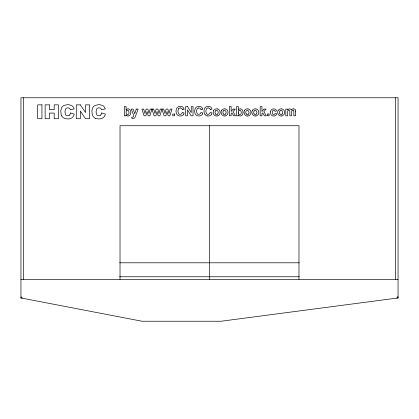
<?xml version="1.0" encoding="UTF-8"?>
<svg xmlns="http://www.w3.org/2000/svg" width="419" height="419" viewBox="0 0 419 419"><rect width="100%" height="100%" fill="white"/><g stroke="black" fill="none" stroke-linecap="round" stroke-linejoin="round"><path stroke-width="0.63" d="M21.149 296.924L20.95 297.956L141.994 321.232L221.138 321.232L398.05 297.956L398.05 97.768L20.95 97.768L20.95 297.956L22.259 297.956M151.997 109.081L149.85 115.806L148.164 115.806L147.022 111.48L145.849 115.806L144.084 115.806L141.936 109.081L143.68 109.081L144.953 113.491L146.147 109.081L147.876 109.081L148.975 113.491L150.253 109.081L153.684 109.081L154.957 113.491L156.151 109.081L157.879 109.081L158.979 113.491L160.257 109.081L163.682 109.081L164.955 113.491L166.149 109.081L167.878 109.081L168.977 113.491L170.255 109.081L172 109.081L169.852 115.806L168.166 115.806L167.024 111.48L165.851 115.806L164.086 115.806L161.938 109.081L159.854 115.806L158.162 115.806L157.025 111.48L155.852 115.806L154.087 115.806L151.94 109.081M183.732 114.02L184.124 112.989L182.344 112.418L181.621 113.837L180.243 114.371A2.231 2.231 0 0 1 178.541 113.643L177.928 111.548A8.579 8.579 0 0 1 177.918 110.92L178.573 108.731M202.356 114.02L202.749 112.989L200.963 112.418L200.245 113.837L198.863 114.371A2.231 2.231 0 0 1 197.166 113.643L196.548 111.548A8.579 8.579 0 0 1 196.542 110.92L197.197 108.731A2.231 2.231 0 0 1 198.779 107.992M211.663 114.02L212.056 112.989L210.275 112.418L209.558 113.837L208.175 114.371A2.231 2.231 0 0 1 206.473 113.643L205.86 111.548A8.579 8.579 0 0 1 205.855 110.92L206.509 108.731A2.231 2.231 0 0 1 208.086 107.992M217.744 113.999C219.231 112.496 217.33 108.998 215.455 110.888M225.621 113.999C227.103 112.496 225.202 108.998 223.327 110.888M248.551 113.999C250.038 112.496 248.137 108.998 246.262 110.888A2.535 2.535 0 0 0 246.272 113.884M256.428 113.999C257.91 112.496 256.009 108.998 254.134 110.888M282.233 113.999C283.715 112.496 281.814 108.998 279.944 110.888M288.115 109.333L287.408 109.993L287.408 109.081L285.8 109.081L285.8 115.806L287.581 115.806L287.602 111.889L287.968 110.705L289.178 110.317L289.78 111.098A8.83 8.83 0 0 1 289.817 111.999L289.822 115.806L291.603 115.806C291.54 115.366 290.849 108.668 293.667 110.668M182.286 109.542L184.067 109.081M200.905 109.542L202.691 109.081M210.218 109.542L211.998 109.081A3.781 3.781 0 0 0 211.082 107.358A3.609 3.609 0 0 0 209.291 106.484L208.5 106.384A5.609 5.609 0 0 0 207.814 106.4L207.148 106.505A3.954 3.954 0 0 0 205.001 107.824A3.97 3.97 0 0 0 204.519 108.568L203.974 110.7A8.275 8.275 0 0 0 203.959 111.533L204.331 113.434A4.07 4.07 0 0 0 205.142 114.717M119.619 262.797L299.224 262.797M119.619 276.76L299.224 276.76M20.95 279.332L398.05 279.332M396.741 297.956L398.05 297.956L397.846 296.395M281.688 108.945L281.51 108.924A3.42 3.42 0 0 0 278.048 110.574M255.878 108.945L255.7 108.924A3.42 3.42 0 0 0 252.243 110.574M248.006 108.945L247.828 108.924A3.42 3.42 0 0 0 244.366 110.574M225.071 108.945L224.893 108.924A3.42 3.42 0 0 0 221.436 110.574M217.199 108.945L217.021 108.924A3.42 3.42 0 0 0 213.559 110.574M207.305 115.901L207.965 115.974A3.949 3.949 0 0 0 211.805 114.104M101.649 112.957L105.379 114.125L105.033 115.246L104.184 116.781L102.875 117.996L101.335 118.671L99.308 118.928A14.12 14.12 0 0 1 98.256 118.907L95.37 118.273M70.518 112.957L74.247 114.125L73.901 115.246L73.053 116.781L71.743 117.996L70.203 118.671L68.177 118.928A14.12 14.12 0 0 1 67.124 118.907L64.238 118.273A6.044 6.044 0 0 1 61.792 115.953M293.709 110.752L293.813 111.224A6.84 6.84 0 0 1 293.845 111.962L293.845 115.806L295.625 115.806L295.625 111.496M238.406 113.24L238.893 114.198A1.351 1.351 0 0 0 239.857 114.607A1.288 1.288 0 0 0 240.841 114.088A1.377 1.377 0 0 0 240.988 113.879L241.176 113.334A4.609 4.609 0 0 0 241.239 112.203L240.841 110.805A1.362 1.362 0 0 0 238.73 110.784M395.431 97.768L395.431 279.332M298.977 279.332L298.977 125.731L120.023 125.731L120.023 279.332M209.5 125.731L209.5 279.332M23.569 97.768L23.569 279.332M288.146 109.375A2.252 2.252 0 0 1 291.456 109.956M291.42 110.014A2.734 2.734 0 0 1 293.358 108.846M295.495 110.145A4.698 4.698 0 0 1 295.599 111.491M293.368 108.935A2.2 2.2 0 0 1 295.5 109.972M278.132 110.626A3.745 3.745 0 0 0 277.687 112.35L278.127 114.324L279.4 115.56A3.918 3.918 0 0 0 281.516 115.969M281.516 116A3.394 3.394 0 0 0 284.553 112.983L284.58 112.8A4.572 4.572 0 0 0 284.58 112.051A3.383 3.383 0 0 0 281.694 108.898M279.955 113.884A2.535 2.535 0 0 1 280.007 110.935M282.254 114.02A1.529 1.529 0 0 1 279.866 113.947M252.327 110.626A3.745 3.745 0 0 0 251.882 112.35L252.322 114.324L253.589 115.56A3.918 3.918 0 0 0 255.705 115.969M255.71 116A3.394 3.394 0 0 0 258.748 112.983L258.769 112.8A4.572 4.572 0 0 0 258.769 112.051A3.383 3.383 0 0 0 255.889 108.898M254.15 113.884A2.535 2.535 0 0 1 254.197 110.935M256.449 114.02A1.529 1.529 0 0 1 254.061 113.947M244.45 110.626A3.745 3.745 0 0 0 244.01 112.35L244.45 114.324L245.717 115.56A3.918 3.918 0 0 0 247.833 115.969M247.839 116A3.394 3.394 0 0 0 250.876 112.983L250.897 112.8A4.572 4.572 0 0 0 250.897 112.051A3.383 3.383 0 0 0 248.011 108.898M248.577 114.02A1.529 1.529 0 0 1 246.183 113.947M238.374 112.313A2.566 2.566 0 0 1 238.689 110.763M238.401 113.24A4.792 4.792 0 0 1 238.327 112.318M240.396 108.898A2.629 2.629 0 0 1 242.25 109.799A2.797 2.797 0 0 1 242.727 110.585L243.036 112.166A6.95 6.95 0 0 1 243.025 112.795L242.659 114.382A2.886 2.886 0 0 1 242.234 115.042L241.915 115.361A2.488 2.488 0 0 1 240.276 115.984A2.598 2.598 0 0 1 238.238 114.806L238.207 115.806L236.541 115.806L236.541 106.552L238.322 106.552L238.322 109.841L238.636 109.527A2.435 2.435 0 0 1 240.244 108.898M221.52 110.626A3.745 3.745 0 0 0 221.075 112.35L221.515 114.324L222.782 115.56A3.918 3.918 0 0 0 224.898 115.969M224.903 116A3.394 3.394 0 0 0 227.941 112.983L227.962 112.8A4.572 4.572 0 0 0 227.962 112.051A3.383 3.383 0 0 0 225.082 108.898M223.343 113.884A2.535 2.535 0 0 1 223.39 110.935M225.642 114.02A1.529 1.529 0 0 1 223.254 113.947M213.643 110.626A3.745 3.745 0 0 0 213.198 112.35L213.643 114.324L214.91 115.56A3.918 3.918 0 0 0 217.026 115.969M217.032 116A3.394 3.394 0 0 0 220.064 112.983L220.09 112.8A4.572 4.572 0 0 0 220.09 112.051A3.383 3.383 0 0 0 217.204 108.898M215.466 113.884A2.535 2.535 0 0 1 215.518 110.935M217.77 114.02A1.529 1.529 0 0 1 215.376 113.947M208.086 107.976A2.095 2.095 0 0 1 210.296 109.521M205.148 114.717A4.237 4.237 0 0 0 205.457 115.01A3.928 3.928 0 0 0 207.305 115.906M198.774 107.976A2.095 2.095 0 0 1 200.989 109.521M202.66 109.087A3.781 3.781 0 0 0 201.769 107.358A3.609 3.609 0 0 0 199.978 106.484L199.187 106.384A5.609 5.609 0 0 0 198.501 106.4L197.836 106.505A3.954 3.954 0 0 0 195.689 107.824A3.97 3.97 0 0 0 195.207 108.568L194.662 110.7A8.275 8.275 0 0 0 194.646 111.533L195.018 113.434A4.07 4.07 0 0 0 195.835 114.717A4.237 4.237 0 0 0 196.144 115.01A3.928 3.928 0 0 0 197.993 115.906L198.653 115.974A3.949 3.949 0 0 0 202.497 114.104M178.562 108.72A2.231 2.231 0 0 1 180.154 107.992M180.154 107.976A2.095 2.095 0 0 1 182.365 109.521M184.035 109.087A3.781 3.781 0 0 0 183.145 107.358A3.609 3.609 0 0 0 181.354 106.484L180.568 106.384A5.609 5.609 0 0 0 179.882 106.4L179.212 106.505A3.954 3.954 0 0 0 177.069 107.824A3.97 3.97 0 0 0 176.588 108.568L176.038 110.7A8.275 8.275 0 0 0 176.027 111.533L176.399 113.434A4.07 4.07 0 0 0 177.211 114.717A4.237 4.237 0 0 0 177.52 115.01A3.928 3.928 0 0 0 179.374 115.906L180.029 115.974A3.949 3.949 0 0 0 183.873 114.104M126.438 110.763A2.566 2.566 0 0 0 126.124 112.313A4.792 4.792 0 0 0 126.15 113.24L126.643 114.198A1.351 1.351 0 0 0 127.606 114.607A1.288 1.288 0 0 0 128.591 114.088A1.377 1.377 0 0 0 128.733 113.879L128.926 113.334A4.609 4.609 0 0 0 128.989 112.203L128.591 110.805A1.362 1.362 0 0 0 126.48 110.784M128.02 116.016A2.598 2.598 0 0 1 125.988 114.806L125.957 115.806L124.291 115.806L124.291 106.552L126.072 106.552L126.072 109.841L126.386 109.527A2.435 2.435 0 0 1 127.994 108.898M128.025 115.984A2.488 2.488 0 0 0 129.67 115.366L129.979 115.042A2.886 2.886 0 0 0 130.403 114.382L130.775 112.795A6.95 6.95 0 0 0 130.786 112.166L130.477 110.585A2.797 2.797 0 0 0 129.995 109.804A2.629 2.629 0 0 0 128.146 108.898M70.471 112.952A4.656 4.656 0 0 1 69.633 115.052M69.591 115.026A2.011 2.011 0 0 1 68.795 115.55L67.998 115.723A4.043 4.043 0 0 1 67.532 115.728L66.94 115.649A2.331 2.331 0 0 1 65.683 114.885L64.987 112.282A12.905 12.905 0 0 1 64.976 111.501L65.495 109.123A3.08 3.08 0 0 1 65.773 108.736L65.883 108.615A2.435 2.435 0 0 1 66.967 107.955L67.464 107.861A3.436 3.436 0 0 1 67.899 107.845A2.566 2.566 0 0 1 69.931 108.872A3.457 3.457 0 0 1 70.287 109.768L74.142 108.93L73.215 107.034A5.29 5.29 0 0 0 71.906 105.693A4.688 4.688 0 0 0 71.508 105.452L68.402 104.661A12.261 12.261 0 0 0 67.344 104.65L63.85 105.515A5.651 5.651 0 0 0 61.577 107.788L60.739 110.92L61.2 114.853A5.955 5.955 0 0 0 61.75 115.974M101.602 112.952A4.656 4.656 0 0 1 100.764 115.052M100.722 115.026A2.011 2.011 0 0 1 99.926 115.55L99.13 115.723A4.043 4.043 0 0 1 98.664 115.728L98.072 115.649A2.331 2.331 0 0 1 96.815 114.885L96.119 112.282A12.905 12.905 0 0 1 96.108 111.501L96.627 109.123A3.08 3.08 0 0 1 96.904 108.736L97.014 108.615A2.435 2.435 0 0 1 98.098 107.955L98.596 107.861A3.436 3.436 0 0 1 99.031 107.845A2.566 2.566 0 0 1 101.063 108.872A3.457 3.457 0 0 1 101.419 109.768L105.274 108.93L104.347 107.034A5.29 5.29 0 0 0 103.037 105.693A4.688 4.688 0 0 0 102.639 105.452L99.533 104.661A12.261 12.261 0 0 0 98.475 104.65L94.982 105.515A5.651 5.651 0 0 0 92.709 107.788L91.871 110.92L92.332 114.853A5.955 5.955 0 0 0 92.882 115.974A6.044 6.044 0 0 0 95.343 118.326M270.543 111.847L270.522 112.046A6.049 6.049 0 0 0 270.517 112.653L270.732 113.926A2.959 2.959 0 0 0 272.863 115.911C275.042 117.069 279.101 112.601 274.974 113.601C274.796 114.654 273.277 114.858 272.696 114.041A1.247 1.247 0 0 1 272.601 113.905L272.298 112.611A6.563 6.563 0 0 1 272.292 112.182A4.682 4.682 0 0 1 272.329 111.695L272.685 110.757A1.309 1.309 0 0 1 275 111.313C278.755 111.412 274.675 107.903 272.874 109.003A2.928 2.928 0 0 0 270.779 110.799L270.543 111.847M136.248 109.081L134.724 113.842L133.2 109.081L131.304 109.081L133.802 115.806A2.907 2.907 0 0 1 133.378 116.807A1.084 1.084 0 0 1 132.488 117.168A3.462 3.462 0 0 1 131.765 117.095L131.88 118.462L132.304 118.535L134.038 118.368L135.007 117.488L138.144 109.081L136.248 109.081M233.179 109.081L231.141 111.449L231.141 106.552L229.355 106.552L229.355 115.806L231.141 115.806L231.141 113.654L231.911 112.821L233.582 115.806L235.478 115.806L233.053 111.585L235.363 109.081L233.179 109.081M263.986 109.081L261.948 111.449L261.948 106.552L260.168 106.552L260.168 115.806L261.948 115.806L261.948 113.654L262.718 112.821L264.389 115.806L266.285 115.806L263.86 111.585L266.17 109.081L263.986 109.081M41.942 104.855L37.679 104.855L37.679 118.718L41.942 118.718L41.942 104.855M49.405 104.855L45.142 104.855L45.142 118.718L49.405 118.718L49.405 113.067L54.203 113.067L54.203 118.718L58.471 118.718L58.471 104.855L54.203 104.855L54.203 109.652L49.405 109.652L49.405 104.855M80.296 104.855L76.274 104.855L76.274 118.718L80.328 118.718L80.328 111.077L85.549 118.718L89.603 118.718L89.603 104.855L85.549 104.855L85.549 112.538L80.296 104.855M187.539 106.552L185.675 106.552L185.675 115.806L187.455 115.806L187.455 109.841L191.116 115.806L193.033 115.806L193.033 106.552L191.253 106.552L191.253 112.611L187.539 106.552M174.524 114.026L172.743 114.026L172.743 115.806L174.524 115.806L174.524 114.026M269.071 114.026L267.291 114.026L267.291 115.806L269.071 115.806L269.071 114.026"/></g></svg>
